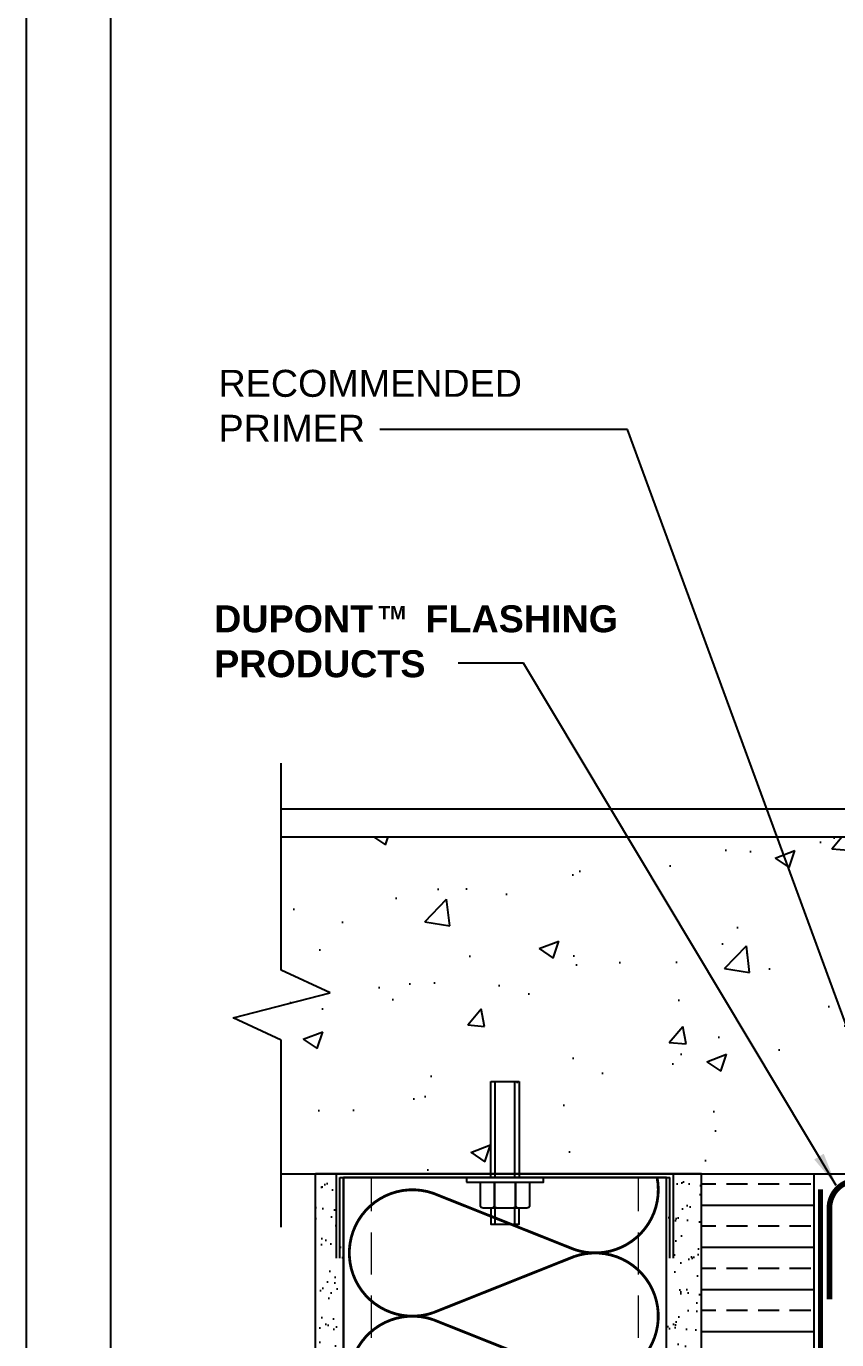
# Model space of a CAD drawing. Extents: x 61.9 to 112.9, y 313.3 to 379.3.
# Drawn here: x 61.91 to 76.34, y 327.53 to 350.91 of the extents above; entities that cross this region are included whole.
import ezdxf

# ---------------------------------------------------------------- set-up
doc = ezdxf.new("R2010")
doc.units = 0
doc.header["$LTSCALE"] = 1.5
doc.header["$MEASUREMENT"] = 0
doc.linetypes.add('DASHED', pattern=[0.75, 0.5, -0.25])
for name, color, linetype in [('8x11 layout', 7, 'CONTINUOUS'), ('CMU', 250, 'CONTINUOUS'), ('INSULATION', 241, 'CONTINUOUS'), ('StraightFlash', 252, 'CONTINUOUS'), ('STRUCTURE', 250, 'CONTINUOUS'), ('TEXT', 7, 'CONTINUOUS')]:
    doc.layers.add(name, color=color, linetype=linetype)
doc.layers.add('EXTERIOR INSULATION', color=7, linetype='CONTINUOUS', true_color=0xcdd69f)
doc.layers.add('Tyvek CommercialWrap', color=7, linetype='DASHED', true_color=0x00538e)
doc.layers.add('Metal Stud', color=250, linetype='CONTINUOUS', lineweight=18)
doc.layers.add('VIEWPORT', color=7, linetype='CONTINUOUS', plot=False)
doc.styles.add('DETAILS', font='sanss___.ttf', dxfattribs={"height": 1})
doc.dimstyles.new('TYVEKDETAILS', dxfattribs={"dimscale": 6, "dimtxt": 1.5, "dimasz": 0.1, "dimexe": 0.75, "dimexo": 0.75, "dimgap": 0.75, "dimtad": 0, "dimtih": 1, "dimtoh": 1, "dimdec": 4, "dimzin": 0, "dimdsep": 46, "dimlunit": 4, "dimtxsty": 'DETAILS', "dimcen": 0.0625, "dimadec": 0, "dimazin": 0, "dimtfac": 1, "dimtdec": 4, "dimtofl": 0, "dimtmove": 0, "dimatfit": 3, "dimfxl": 1, "dimfrac": 2, "dimtolj": 1, "dimtzin": 0, "dimarcsym": 0})

msp = doc.modelspace()

# ---------------------------------------------------------------- hatches: boundary and pattern name
at = {"layer": 'EXTERIOR INSULATION', "linetype": 'Continuous'}
h = msp.add_hatch(dxfattribs=at)
h.set_pattern_fill('ANSI33', color=250, scale=3, angle=135, style=0)
h.set_pattern_definition([(180, (-906.9978092677864, -522.8222038350483), (-1.110223024625157e-16, -0.75), []), (180, (-907.3728092671571, -522.4472038356776), (-1.110223024625157e-16, -0.75), [0.375, -0.1875])])
h.paths.add_polyline_path([(73.93534772854173, 324.1940807864517), (75.93534776846695, 324.1940809623111), (75.93534776846695, 330.4846149847365), (73.93534772854173, 330.4846149847365)])
at = {"layer": 'STRUCTURE', "linetype": 'Continuous'}
h = msp.add_hatch(dxfattribs=at)
h.set_pattern_fill('AR-CONC', color=256, scale=0.5, style=0)
h.set_pattern_definition([(49.99999999999999, (107.0204740268391, 322.4747455851129), (3.586300913003767, -0.3137606749129755), [0.375, -4.125]), (355, (107.0204740268391, 322.4747455851129), (-0.693756668065, 3.760960668500059), [0.3, -3.3]), (100.4514, (107.3193324268391, 322.4485988851129), (2.892546908570108, 3.447197710304768), [0.3187009499999989, -3.505710559999991]), (46.18420000000001, (107.0204740268391, 323.4747455851129), (5.336205243128222, -0.8275950716450904), [0.5625, -6.1875]), (96.6356, (107.4651577518391, 323.4057790501129), (4.673313527743517, 4.870589354502209), [0.4780514399999991, -5.258564999999985]), (351.1842, (107.0204740268391, 323.4747455851129), (4.673309725668136, 4.870593004626623), [0.45, -4.95]), (21, (107.5204740268391, 323.2247455851129), (2.984535260592308, -2.013094453326694), [0.375, -4.125]), (326.0000000000001, (107.5204740268391, 323.2247455851129), (1.216576659607909, 3.625750225234265), [0.3, -3.3]), (71.4514, (107.7691851918391, 323.056987555113), (4.20111314290745, 1.612652483549762), [0.31870095, -3.50571056]), (37.50000000000001, (107.0204740268391, 322.4747455851129), (0.06079927658645334, 1.664469269156557), [0, -3.26, 0, -3.35, 0, -3.3125]), (7.499999999999999, (107.0204740268391, 322.4747455851129), (1.315347687210743, 1.972058559411801), [0, -1.91, 0, -3.185, 0, -1.2625]), (327.5, (105.9054740268391, 322.4747455851129), (2.669112180862045, -0.112774358671899), [0, -1.25, 0, -3.9, 0, -5.175]), (317.5, (105.4054740268391, 322.4747455851129), (2.915930846711931, 0.5005249116615882), [0, -1.625, 0, -2.59, 0, -3.675])])
edge = h.paths.add_edge_path(flags=17)
edge.add_line((66.45123176850188, 330.4846149847363), (66.45123176850188, 332.8674074447524))
edge = h.paths.add_edge_path(flags=16)
edge.add_line((66.45123176850188, 334.1095687035477), (66.45123176850188, 336.484485573372))
edge = h.paths.add_edge_path()
edge.add_line((66.45123176850188, 332.8674074447526), (65.59457018180433, 333.2626975349838))
edge = h.paths.add_edge_path()
edge.add_line((67.3250305031006, 333.706532434489), (66.45123176850188, 334.1095687035474))
edge = h.paths.add_edge_path()
edge.add_line((65.59457018180456, 333.2626975349838), (67.32503050310083, 333.706532434489))
edge = h.paths.add_edge_path()
edge.add_line((66.45123176850188, 336.4846149847363), (86.79591725154955, 336.4846149847363))
edge.add_line((86.79591725154955, 336.4846149847363), (86.79591725154955, 330.4846149847363))
edge.add_line((66.7206224336096, 330.4846149847363), (86.79591725154955, 330.4846149847363))
at = {"layer": 'STRUCTURE'}
h = msp.add_hatch(dxfattribs=at)
h.set_pattern_fill('AR-SAND', color=256, scale=0.25, style=0)
h.set_pattern_definition([(322.5, (107.5268125243688, 343.3302917130418), (-0.01574833952740204, -0.4817059422532897), [0, -0.38, 0, -0.425, 0, -0.40625]), (352.5, (107.5268125243688, 343.3302917130418), (0.4424441763169318, -0.7055365163074351), [0, -0.205, 0, -0.3425, 0, -0.13125]), (32.50000000000003, (107.2193125243689, 343.3302917130418), (0.7785354654378738, -0.001414763384241124), [0, -0.125, 0, -0.45, 0, -0.5875]), (42.50000000000002, (107.2193125243689, 343.3302917130418), (0.7515316511430733, -0.2194188912335623), [0, -0.0625, 0, -0.295, 0, -0.3375])])
h.paths.add_polyline_path([(67.06034772854173, 324.1940805008403), (67.56034772854173, 324.1940805008403), (67.56034772854173, 330.4217291627751), (67.49784772854173, 330.4217291627751), (67.49784772854173, 328.9842291627751), (67.43534772854173, 328.9842291627751), (67.43534772854173, 330.4842291627749), (67.06034772854173, 330.4842291627751)])
h.paths.add_polyline_path([(73.31034772854173, 324.1940807314957), (73.93534772854173, 324.1940807864517), (73.93534772854173, 330.4842291627751), (73.43534772854173, 330.4842291627749), (73.43534772854173, 328.9842291627751), (73.37284772854173, 328.9842291627751), (73.37284772854173, 330.4217291627751), (73.31034772854173, 330.4217291627751)])

# ---------------------------------------------------------------- linework, layer by layer
at = {"layer": '8x11 layout', "color": 7}
msp.add_line((63.41376851786276, 377.7587780834008), (63.41376851786276, 314.7587780834008), dxfattribs=at)
at = {"layer": 'CMU'}
msp.add_line((73.93534772854173, 330.4842291627749), (67.06034772854173, 330.4842291627751), dxfattribs=at)
at = {"layer": 'EXTERIOR INSULATION', "color": 250, "linetype": 'Continuous', "flags": 128}
msp.add_lwpolyline([(73.93534772854173, 324.1940807864517), (73.93534772854173, 330.4846149847365), (75.93534776846695, 330.4846149847365), (75.93534776846695, 324.1940809623111)], dxfattribs=at)
at = {"layer": 'INSULATION', "color": 253, "const_width": 0.05}
msp.add_lwpolyline([(67.73141208876541, 324.1940805008403, -0.63092616000108), (69.15722153788784, 325.6401557156423), (71.67122276914779, 324.6389370504025, 1.404370499398822), (71.67122276914779, 326.7651557156437), (69.1572215378842, 325.763937050403, -1.404370499403763), (69.15722153788715, 327.8901557156425), (71.67122276914688, 326.888937050403, 1.404370499398822), (71.67122276914779, 329.0151557156437), (69.1572215378842, 328.013937050403, -1.404370499403762), (69.15722153788715, 330.1401557156425), (71.67122276914688, 329.138937050403, 0.5794127511822946), (73.14256456468206, 330.4217291627751)], format="xyb", dxfattribs=at)
at = {"layer": 'Metal Stud', "linetype": 'DASHED', "lineweight": 5}
for p, q in [((68.06034772854173, 324.1940805008403), (68.06034772854173, 330.4217291627751)), ((72.81034772854173, 324.1940806875305), (72.81034772854173, 330.4217291627751))]:
    msp.add_line(p, q, dxfattribs=at)
at = {"layer": 'StraightFlash', "linetype": 'Continuous', "const_width": 0.1}
msp.add_lwpolyline([(76.21030242977372, 328.2525541473992), (76.21030242977372, 329.8710234956384, -0.4141578931194296), (76.7102073945432, 330.3710234866066), (78.31752730150606, 330.371308610366)], format="xyb", dxfattribs=at)
at = {"layer": 'STRUCTURE'}
for p, q in [((66.45123176850188, 336.9846149847363), (79.92092260703112, 336.9846149847365)), ((66.45123176850188, 336.4846149847363), (86.79591725154955, 336.4846149847363)), ((70.18534772854173, 330.4217291627751), (70.18534772854173, 332.1312024912334)), ((70.18534772854173, 332.1312024912334), (70.68534772854173, 332.1312024912334)), ((70.26034772854177, 330.4217291627751), (70.26034772854177, 332.1312024912334)), ((70.61034772854168, 330.4217291627751), (70.61034772854168, 332.1312024912334)), ((70.68534772854173, 332.1312024912334), (70.68534772854173, 330.4217291627751)), ((66.45123176850188, 330.4846149847363), (86.79591725154955, 330.4846149847363)), ((67.06034772854173, 324.1940805008403), (67.06034772854173, 330.4842291627751)), ((67.43534772854173, 330.4842291627751), (73.43534772854173, 330.4842291627751)), ((67.43534772854173, 328.9842291627751), (67.43534772854173, 330.4842291627751)), ((67.49784772854173, 330.4217291627751), (73.37284772854173, 330.4217291627751)), ((67.49784772854173, 328.9842291627751), (67.49784772854173, 330.4217291627751)), ((67.56034772854173, 324.1940805008403), (67.56034772854173, 330.4217291627751)), ((70.68534772854173, 330.4217291627751), (70.18534772854173, 330.4217291627751)), ((73.31034772854173, 324.1940807314954), (73.31034772854173, 330.4217291627751)), ((73.37284772854173, 328.9842291627751), (73.37284772854173, 330.4217291627751)), ((73.43534772854173, 328.9842291627751), (73.43534772854173, 330.4842291627751)), ((73.93534772854173, 324.1940807864517), (73.93534772854173, 330.4842291627751)), ((70.26034772854177, 329.5898218192588), (70.26034772854177, 329.8738494055574)), ((70.61034772854168, 329.5898218192588), (70.61034772854168, 329.8738494055574))]:
    msp.add_line(p, q, dxfattribs=at)
at = {"layer": 'STRUCTURE', "linetype": 'Continuous'}
for points in [[(66.45123176850188, 334.1095687035477), (66.45123176850188, 337.795979740139)], [(67.3250305031006, 333.706532434489), (66.45123176850188, 334.1095687035477)], [(65.59457018180456, 333.2626975349838), (67.3250305031006, 333.706532434489)], [(66.45123176850188, 332.8674074447526), (65.59457018180456, 333.2626975349838)], [(66.45123176850188, 329.5376380992889), (66.45123176850188, 332.8674074447526)]]:
    msp.add_lwpolyline(points, dxfattribs=at)
at = {"layer": 'STRUCTURE'}
msp.add_lwpolyline([(73.31034772854173, 324.1940807314954), (73.31034772854173, 330.4217291627751), (67.56034772854173, 330.4217291627751), (67.56034772854173, 324.1940805008403)], dxfattribs=at)
for points in [[(69.74784772854173, 330.3357916627751), (71.12284772854173, 330.3357916627751), (71.12284772854173, 330.4217291627751), (69.74784772854173, 330.4217291627751)], [(70.18534772854173, 329.8738494055574), (70.18534772854173, 329.5898218192588), (70.68534772854173, 329.5898218192588), (70.68534772854173, 329.8738494055574)]]:
    msp.add_lwpolyline(points, close=True, dxfattribs=at)
for points in [[(69.99784772854173, 330.3357916627751), (70.24784772854173, 330.3357916627751), (70.24784772854173, 329.9238494055573, -0.414213562373095), (70.19784772854177, 329.8738494055574), (70.04784772854168, 329.8738494055574, -0.414213562373095), (69.99784772854173, 329.9238494055573)], [(70.24784772854173, 330.3357916627751), (70.62284772854173, 330.3357916627751), (70.62284772854173, 329.9238494055573, -0.414213562373095), (70.57284772854177, 329.8738494055574), (70.29784772854168, 329.8738494055574, -0.414213562373095), (70.24784772854173, 329.9238494055573)], [(70.62284772854173, 330.3357916627751), (70.87284772854173, 330.3357916627751), (70.87284772854173, 329.9238494055573, -0.414213562373095), (70.82284772854177, 329.8738494055574), (70.67284772854168, 329.8738494055574, -0.414213562373095), (70.62284772854173, 329.9238494055573)]]:
    msp.add_lwpolyline(points, format="xyb", close=True, dxfattribs=at)
at = {"layer": 'Tyvek CommercialWrap', "const_width": 0.09, "flags": 128}
msp.add_lwpolyline([(76.05356118853183, 330.2075011180161), (76.05356118853183, 324.194080796846)], dxfattribs=at)
at = {"layer": 'VIEWPORT', "color": 1}
msp.add_line((61.91376851786276, 379.2587780834008), (61.91376851786276, 313.2587780834008), dxfattribs=at)

# ---------------------------------------------------------------- texts
at = {"layer": 'TEXT', "char_height": 0.48, "attachment_point": 1, "style": 'DETAILS'}
for s, insert, width in [('RECOMMENDED PRIMER', (65.33625413580512, 344.7970150615665), 7.014273669809256), ('{\\fSansSerif|b1|i0|c2|p2;DUPONT}     {\\fSansSerif|b1|i0|c2|p2;FLASHING PRODUCTS}', (65.25835033370959, 340.6053462654954), 8.782548776250849)]:
    msp.add_mtext(s, dxfattribs=dict(at, insert=insert, width=width))
at = {"layer": 'TEXT', "insert": (68.18527292109684, 340.4732464580993), "char_height": 0.24, "attachment_point": 4, "style": 'DETAILS'}
msp.add_mtext('{\\fSansSerif|b1|i0|c2|p2;TM}', dxfattribs=at)

# ---------------------------------------------------------------- leaders
at = {"layer": 'TEXT'}
for points in [[(77.47770938960434, 330.4846149847365), (72.61826230327642, 343.7361429883404), (68.20556048612252, 343.7361429883404)], [(76.33281606499759, 330.2778380228265), (70.76573798431627, 339.5749749068341), (69.60160893570423, 339.5749749068341)]]:
    msp.add_leader(points, dimstyle='TYVEKDETAILS', override={"dimfxl": 3}, dxfattribs=at)

doc.saveas('drawing.dxf')
